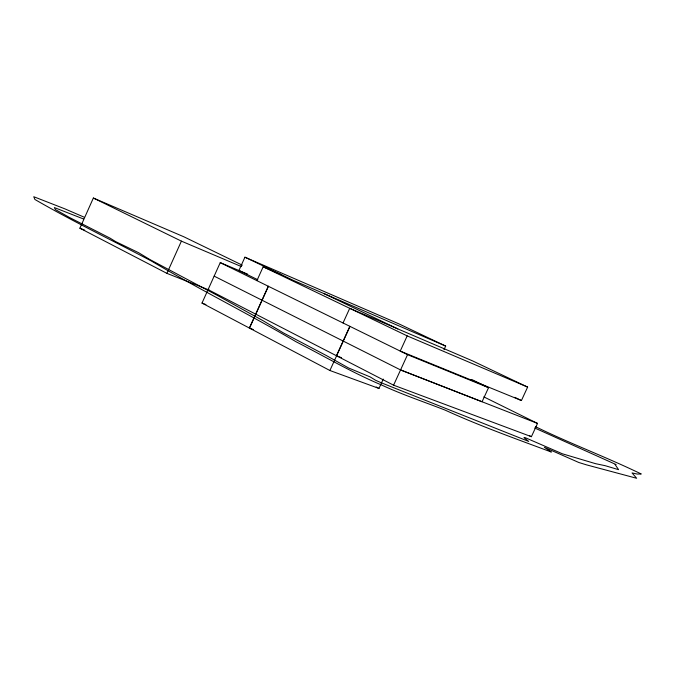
<?xml version="1.0" encoding="UTF-8"?>
<svg xmlns="http://www.w3.org/2000/svg" width="675" height="675" viewBox="0 0 675 675"><rect width="100%" height="100%" fill="white"/><g stroke="black" fill="none" stroke-linecap="round" stroke-linejoin="round"><path stroke-width="1.01" d="M209.031 289.988L166.911 273.367L79.886 228.209L93.361 198.028L183.878 236.798L242.333 265.191M166.911 273.367L181.398 241.135L93.361 198.028M383.248 379.088L378.97 388.446L329.898 370.507L202.002 303.075L220.244 262.634L247.641 274.143M443.998 349.734L445.677 346.064L399.119 323.966L244.932 257.192L238.925 270.489L257.774 279.737M256.905 280.657L263.166 266.802L281.677 274.793M268.279 286.242L249.353 328.042L253.268 329.51M249.497 328.118L268.431 286.318M343.035 322.979L349.718 308.323L472.601 360.906L527.631 387.087L521.421 400.537L400.233 351.093L407.185 335.888L527.631 387.087M336.428 355.733L349.836 326.32M329.898 370.507L350.004 326.405M208.077 289.609L393.584 385.18L407.548 354.679L488.54 387.686L482.06 401.76L400.562 369.934L214.152 276.126M393.584 385.18L531.394 436.683L537.528 423.419L483.823 396.875M84.299 217.249L64.918 208.87L33.75 196.72L34.906 199.479C72.984 221.56 112.759 240.553 151.639 261.157C199.066 289.263 248.577 313.883 296.114 341.786C324.599 356.4 352.223 372.676 381.822 385.104C402.452 394.715 424.094 401.887 445.264 410.181C479.824 425.967 515.751 438.758 551.357 452.048L544.362 447.297L578.812 462.493L586.457 464.847L636.677 478.28L632.036 472.913L637.133 474.044L641.25 473.985C606.496 457.152 570.248 443.644 535.553 426.71M83.624 219.021L54.346 207.554L55.35 209.545L69.559 217.527L110.143 238.191L115.535 241.54L138.62 252.712L149.918 259.563L217.316 295.405L263.25 320.811L283.416 332.935L326.481 355.607L348.604 367.985L370.17 376.937L375.739 380.363L381.637 382.927L528.702 441.433L524.095 437.721A22.655 1.257 28.3 0 1 524.298 437.484A22.79 1.207 26.7 0 1 525.749 437.889L562.41 453.803L595.578 463.674L605.264 465.708L618.587 469.673L615.052 464.468L616.089 464.56L534.684 427.975M336.597 355.818L341.474 357.674M202.002 303.075L205.917 304.577M400.562 369.934L537.528 423.419M79.886 228.209L84.746 230.167M181.398 241.135L241.507 266.633M445.677 346.064L293.228 280.327L244.932 257.192M323.654 293.448L397.794 328.894M263.166 266.802L407.185 335.888M514.806 397.33L521.421 400.537M471.69 379.477L488.54 387.686M220.244 262.634L407.548 354.679M529.512 435.738L531.394 436.683M376.186 386.994L378.97 388.446"/></g></svg>
